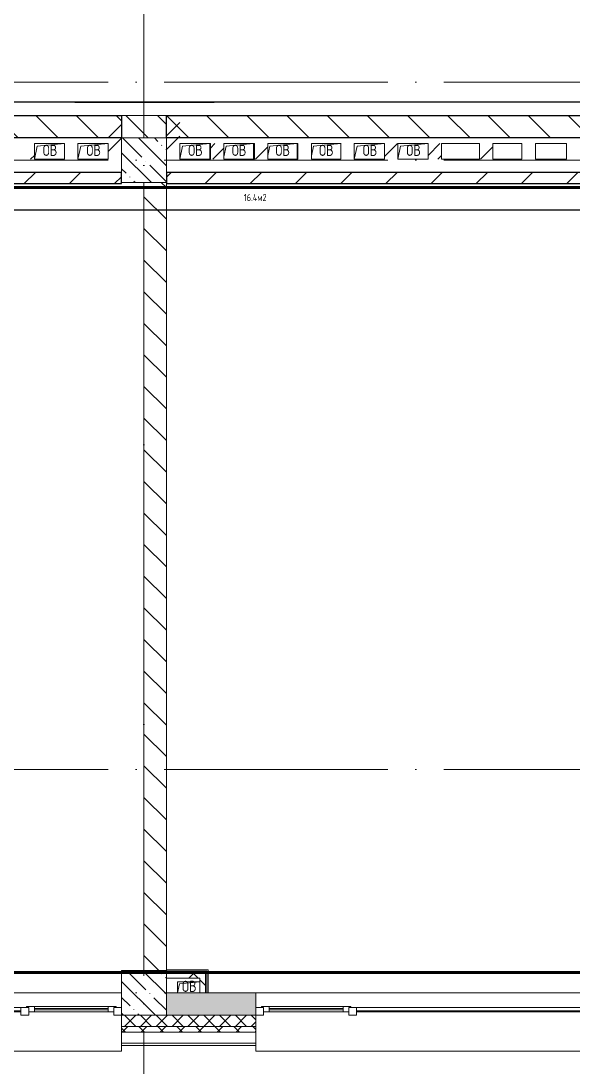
# Model space of a CAD drawing. Header units: millimetres. Extents: x -592259 to 288321, y -552984 to 293768.
# Drawn here: x 4462 to 9398, y -216380 to -207020 of the extents above; entities that cross this region are included whole.
import ezdxf

# ---------------------------------------------------------------- set-up
doc = ezdxf.new("R2010")
doc.units = ezdxf.units.MM
doc.linetypes.add('ADSK_Линия сетки', pattern=[2500, 2000, -250, 0, -250])
for name, color, linetype, lineweight in [('0) блоки', 6, 'Continuous', 30), ('0.3) ПГП 6 вып', 4, 'Continuous', 30), ('2)Фархверки', 40, 'Continuous', 30), ('4) Штукатурка', 6, 'Continuous', 30), ('4.6) Швы', 6, 'Continuous', 30), ('4.7) Штук. 6 вып.', 6, 'Continuous', 30), ('6.1) Шпаклевка 5 вып.', 160, 'Continuous', 60), ('A-DETL-GENF-OTLN', 250, 'Continuous', 5), ('A-FLOR-____-OTLN', 250, 'Continuous', 9), ('A-GLAZ-____-MCUT', 250, 'Continuous', 9), ('A-GLAZ-____-OTLN', 250, 'Continuous', 5), ('A-WALL-____-MCUT', 250, 'Continuous', 13), ('A-WALL-____-PATT', 250, 'Continuous', 13), ('A-WALL-FNSH-MCUT', 250, 'Continuous', 13), ('I-WALL-____-OTLN', 250, 'Continuous', 9), ('S-COLS-____-MCUT', 250, 'Continuous', 25), ('S-COLS-____-OTLN', 250, 'Continuous', 9), ('S-GRID-____-OTLN', 250, 'Continuous', 9)]:
    doc.layers.add(name, color=color, linetype=linetype, lineweight=lineweight)
doc.styles.add('ISOCPEUR', font='isocpeur.ttf', dxfattribs={"width": 0.8, "height": 100})
doc.styles.add('А3', font='ГОСТ тип А.ttf')
pattern_1 = [(135, (-3188.22, -259241.39), (-141.42136, -141.42136), [])]
pattern_2 = [(135, (-3188.22, -259241.39), (-142.5612, -142.5612), []), (135, (-3045.66, -259241.39), (-142.5612, -142.5612), [252.016, -50.403, 3.353, -47.05])]
pattern_3 = [(45, (-3188.22, -259241.4), (-251.4472, 251.4472), []), (45, (-3188.22, -258860.4), (-251.4472, 251.4472), [])]
pattern_4 = [(45, (-3188.22, -259241.39), (-141.4214, 141.4214), []), (135, (-3188.22, -259241.39), (-141.4214, -141.4214), [])]

# ---------------------------------------------------------------- blocks, each defined once
blk = doc.blocks.new('Окно_СКБ_2Ст1 - Окно_СКБ_2Ст_3300_ОК1-V35-АР1_Маркировочный план 3 этажа')
at = {"layer": 'A-GLAZ-____-MCUT'}
for p, q in [((-1650, -195), (-1650, -125)), ((-1650, -125), (-1580, -125)), ((-1580, -125), (-1580, -195)), ((750, -195), (750, -125)), ((750, -125), (820, -125)), ((820, -125), (820, -195)), ((1580, -155), (820, -155)), ((820, -155), (820, -195)), ((870, -205), (870, -155)), ((1530, -205), (1530, -155)), ((1580, -195), (1580, -125)), ((1580, -125), (1650, -125)), ((1580, -195), (1580, -155)), ((1650, -125), (1650, -195)), ((-1580, -195), (-1650, -195)), ((820, -195), (750, -195)), ((820, -195), (800, -195)), ((800, -195), (800, -205)), ((800, -205), (1600, -205)), ((1600, -205), (800, -205)), ((1650, -195), (1580, -195)), ((1600, -195), (1580, -195)), ((1600, -205), (1600, -195))]:
    blk.add_line(p, q, dxfattribs=at)
at = {"layer": 'A-GLAZ-____-MCUT', "lineweight": 5}
for p, q in [((750, -155), (-1580, -155)), ((750, -165), (-1580, -165)), ((870, -175), (1530, -175)), ((1530, -185), (870, -185))]:
    blk.add_line(p, q, dxfattribs=at)
at = {"layer": 'A-GLAZ-____-OTLN'}
for p, q in [((-1650, -195), (800, -195)), ((1600, -195), (1650, -195))]:
    blk.add_line(p, q, dxfattribs=at)
blk = doc.blocks.new('Окно_СКБ_2Ст1 - Окно_СКБ_2Ст 3300_ОК2л-V38-АР1_Маркировочный план 3 этажа')
at = {"layer": 'A-GLAZ-____-MCUT'}
for p, q in [((-1650, -195), (-1650, -125)), ((-1650, -125), (-1580, -125)), ((-1580, -125), (-1580, -195)), ((-820, -155), (-1580, -155)), ((-1580, -155), (-1580, -195)), ((-1530, -205), (-1530, -155)), ((-870, -205), (-870, -155)), ((-820, -195), (-820, -125)), ((-820, -125), (-750, -125)), ((-820, -195), (-820, -155)), ((-750, -125), (-750, -195)), ((1580, -195), (1580, -125)), ((1580, -125), (1650, -125)), ((1650, -125), (1650, -195)), ((-1580, -195), (-1650, -195)), ((-1580, -195), (-1600, -195)), ((-1600, -195), (-1600, -205)), ((-1600, -205), (-800, -205)), ((-800, -205), (-1600, -205)), ((-750, -195), (-820, -195)), ((-800, -195), (-820, -195)), ((-800, -205), (-800, -195)), ((1650, -195), (1580, -195))]:
    blk.add_line(p, q, dxfattribs=at)
at = {"layer": 'A-GLAZ-____-MCUT', "lineweight": 5}
for p, q in [((-1530, -175), (-870, -175)), ((-870, -185), (-1530, -185)), ((1580, -155), (-750, -155)), ((1580, -165), (-750, -165))]:
    blk.add_line(p, q, dxfattribs=at)
at = {"layer": 'A-GLAZ-____-OTLN'}
for p, q in [((-1650, -195), (-1600, -195)), ((-800, -195), (1650, -195))]:
    blk.add_line(p, q, dxfattribs=at)
blk = doc.blocks.new('WNW_Отлив1 - Отлив_металлический 2-28598290-АР1_Маркировочный план 3 этажа')
at = {"layer": 'A-GLAZ-____-OTLN'}
for p, q in [((1650, 320), (-1650, 320)), ((-1650, 320), (-1650, 270)), ((1650, 270), (1650, 320))]:
    blk.add_line(p, q, dxfattribs=at)
blk = doc.blocks.new('_Wn_-As_OpeningMEP_floor__Rectangular - _Wn_-As_OpeningMEP_floor__Rectangular-V46-АР1_Маркировочный план 3 этажа')
at = {"layer": 'A-DETL-GENF-OTLN', "lineweight": 5}
for p, q in [((-135, -20), (-110.5, 95.5)), ((-110.5, 95.5), (134.9, 120))]:
    blk.add_line(p, q, dxfattribs=at)
blk = doc.blocks.new('_Wn_-As_OpeningMEP_floor__Rectangular - _Wn_-As_OpeningMEP_floor__Rectangular-32466859-АР1_Маркировочный план 3 этажа')
at = {"layer": 'A-DETL-GENF-OTLN', "lineweight": 5}
for p, q in [((-135, -20), (-110.5, 95.5)), ((-110.5, 95.5), (135, 120))]:
    blk.add_line(p, q, dxfattribs=at)
blk = doc.blocks.new('_Wn_-As_OpeningMEP_floor__Rectangular - _Wn_-As_OpeningMEP_floor__Rectangular-V47-АР1_Маркировочный план 3 этажа')
at = {"layer": 'A-DETL-GENF-OTLN', "lineweight": 5}
for p, q in [((-135, -20), (-110.5, 95.5)), ((-110.5, 95.5), (135, 120))]:
    blk.add_line(p, q, dxfattribs=at)
blk = doc.blocks.new('_Wn_-As_OpeningMEP_floor__Rectangular - _Wn_-As_OpeningMEP_floor__Rectangular-V48-АР1_Маркировочный план 3 этажа')
at = {"layer": 'A-DETL-GENF-OTLN', "lineweight": 5}
for p, q in [((-128.5, 10.6), (-110.5, 95.5)), ((-110.5, 95.5), (135, 120))]:
    blk.add_line(p, q, dxfattribs=at)
blk = doc.blocks.new('_Wn_-As_OpeningMEP_floor__Rectangular - _Wn_-As_OpeningMEP_floor__Rectangular-V49-АР1_Маркировочный план 3 этажа')
at = {"layer": 'A-DETL-GENF-OTLN', "lineweight": 5}
for p, q in [((-128, 12.9), (-110.5, 95.5)), ((-110.5, 95.5), (135, 120))]:
    blk.add_line(p, q, dxfattribs=at)
blk = doc.blocks.new('_Wn_-As_OpeningMEP_floor__Rectangular - _Wn_-As_OpeningMEP_floor__Rectangular-V50-АР1_Маркировочный план 3 этажа')
at = {"layer": 'A-DETL-GENF-OTLN', "lineweight": 5}
for p, q in [((-130.5, 1.2), (-110.5, 95.5)), ((-110.5, 95.5), (135, 120))]:
    blk.add_line(p, q, dxfattribs=at)
blk = doc.blocks.new('_Wn_-As_OpeningMEP_floor__Rectangular - _Wn_-As_OpeningMEP_floor__Rectangular-V51-АР1_Маркировочный план 3 этажа')
at = {"layer": 'A-DETL-GENF-OTLN', "lineweight": 5}
for p, q in [((-135, -20), (-110.5, 95.5)), ((-110.5, 95.5), (135, 120))]:
    blk.add_line(p, q, dxfattribs=at)
blk = doc.blocks.new('_Wn_-As_OpeningMEP_floor__Rectangular - _Wn_-As_OpeningMEP_floor__Rectangular-35307840-АР1_Маркировочный план 3 этажа')
at = {"layer": 'A-DETL-GENF-OTLN', "lineweight": 5}
for p, q in [((-82.3, 82.3), (100, 100)), ((-100, 0), (-82.3, 82.3))]:
    blk.add_line(p, q, dxfattribs=at)

msp = doc.modelspace()

# ---------------------------------------------------------------- hatches: boundary and pattern name
at = {"layer": '0) блоки'}
h = msp.add_hatch(dxfattribs=at)
h.set_pattern_fill('ANSI31', color=256, scale=80, angle=90)
h.set_pattern_definition([(135, (1721.49, -207866.4), (-179.605, -179.605), [])])
h.paths.add_polyline_path([(5361.7544, -208066.3892), (1721.4854, -208066.3892), (1721.4854, -207866.3892), (5361.7544, -207866.3892)])
h = msp.add_hatch(dxfattribs=at)
h.set_pattern_fill('ANSI31', color=256, scale=80, angle=90)
h.set_pattern_definition([(135, (5761.75, -207866.4), (-179.605, -179.605), [])])
h.paths.add_polyline_path([(9694.881, -208066.3886), (5761.7544, -208066.3886), (5761.7544, -207866.3886), (9694.881, -207866.3886)])
at = {"layer": '0.3) ПГП 6 вып'}
h = msp.add_hatch(dxfattribs=at)
h.set_pattern_fill('ANSI31', color=4, scale=90)
h.paths.add_polyline_path([(1261.7544, -208475.3886), (5361.7544, -208475.3886), (5361.7544, -208375.3886), (1261.7544, -208375.3886)])
h = msp.add_hatch(dxfattribs=at)
h.set_pattern_fill('ANSI31', color=4, scale=90)
h.paths.add_polyline_path([(5761.7544, -208475.3886), (9861.7544, -208475.3886), (9861.7544, -208375.3886), (5761.7544, -208375.3886)])
at = {"layer": 'A-WALL-____-PATT', "lineweight": 15, "true_color": 0x000000}
h = msp.add_hatch(dxfattribs=at)
h.set_pattern_fill('FP_2', color=18, style=0, pattern_type=2)
h.set_pattern_definition(pattern_3)
h.paths.add_polyline_path([(5251.9233, -208376.3886), (5361.7544, -208376.3886), (5361.7544, -207866.3886), (5241.7547, -207866.3891), (5241.7544, -208376.3886)])
h = msp.add_hatch(dxfattribs=at)
h.set_pattern_fill('FP_1', color=18, style=0, pattern_type=2)
h.set_pattern_definition(pattern_1)
h.paths.add_polyline_path([(5761.7544, -208066.3886), (5761.7544, -207866.3892), (5361.7544, -207866.3892), (5361.7544, -208066.3886), (5627.9389, -208066.3886)])
h = msp.add_hatch(dxfattribs=at)
h.set_pattern_fill('FP_2', color=18, style=0, pattern_type=2)
h.set_pattern_definition(pattern_3)
h.paths.add_polyline_path([(5881.7544, -208376.3886), (5881.7544, -207866.3886), (5761.7544, -207866.3892), (5761.7763, -208376.3886), (5881.4718, -208376.3886)])
h = msp.add_hatch(dxfattribs=at)
h.set_pattern_fill('FP_2', color=18, style=0, pattern_type=2)
h.set_pattern_definition(pattern_3)
h.paths.add_polyline_path([(4474.5003, -208256.3886), (4581.8153, -208256.3886), (4581.8153, -208116.3892), (4461.8153, -208116.3892), (4461.8153, -208256.3886)])
h = msp.add_hatch(dxfattribs=at)
h.set_pattern_fill('FP_2', color=18, style=0, pattern_type=2)
h.set_pattern_definition(pattern_3)
h.paths.add_polyline_path([(6276.291, -208256.3886), (6275.7933, -208116.3886), (6156.291, -208116.3886), (6156.291, -208256.3886), (6271.7983, -208256.3886)])
h = msp.add_hatch(dxfattribs=at)
h.set_pattern_fill('FP_2', color=18, style=0, pattern_type=2)
h.set_pattern_definition(pattern_3)
h.paths.add_polyline_path([(6668.7763, -208256.3886), (6668.7763, -208116.3886), (6548.7763, -208116.3886), (6548.7763, -208256.3886), (6661.7983, -208256.3886)])
h = msp.add_hatch(dxfattribs=at)
h.set_pattern_fill('FP_2', color=18, style=0, pattern_type=2)
h.set_pattern_definition(pattern_3)
h.paths.add_polyline_path([(7321.7763, -208256.3886), (7441.7763, -208256.3886), (7441.7763, -208116.3886), (7321.7763, -208116.3886), (7321.7763, -208229.5146)])
h = msp.add_hatch(dxfattribs=at)
h.set_pattern_fill('FP_2', color=18, style=0, pattern_type=2)
h.set_pattern_definition(pattern_3)
h.paths.add_polyline_path([(7711.7763, -208256.3886), (7831.7763, -208256.3886), (7831.7763, -208116.3886), (7711.7763, -208116.4172)])
h = msp.add_hatch(dxfattribs=at)
h.set_pattern_fill('FP_2', color=18, style=0, pattern_type=2)
h.set_pattern_definition(pattern_3)
h.paths.add_polyline_path([(8101.7763, -208256.3886), (8221.7763, -208256.3886), (8221.7763, -208116.3886), (8101.7763, -208116.4216), (8101.7763, -208247.608)])
h = msp.add_hatch(dxfattribs=at)
h.set_pattern_fill('FP_2', color=18, style=0, pattern_type=2)
h.set_pattern_definition(pattern_3)
h.paths.add_polyline_path([(8680.6944, -208256.3886), (8680.6944, -208116.3886), (8560.6944, -208116.3886), (8560.6944, -208256.3886)])
h = msp.add_hatch(dxfattribs=at)
h.set_pattern_fill('FP_1', color=18, style=0, pattern_type=2)
h.set_pattern_definition(pattern_1)
h.paths.add_polyline_path([(5761.7763, -215516.3886), (5761.7763, -208466.3886), (5561.7763, -208466.3886), (5561.7763, -215516.3886), (5627.9389, -215516.3886)])
h = msp.add_hatch(dxfattribs=at)
h.set_pattern_fill('FP_51', color=18, style=0, pattern_type=2)
h.set_pattern_definition(pattern_4)
h.paths.add_polyline_path([(6060.9938, -215584.3886), (6061.7763, -215584.3886), (6061.7763, -215534.3886), (5761.7544, -215534.3886), (5761.7544, -215584.3886), (5881.7983, -215584.3886)])
h = msp.add_hatch(dxfattribs=at)
h.set_pattern_fill('FP_51', color=18, style=0, pattern_type=2)
h.set_pattern_definition(pattern_4)
h.paths.add_polyline_path([(6111.7763, -215716.3886), (6111.7763, -215534.3886), (6061.7763, -215534.3886), (6061.7763, -215716.3886), (6064.2217, -215716.3886)])
h = msp.add_hatch(dxfattribs=at)
h.set_pattern_fill('FP_50', color=18, style=0, pattern_type=2)
h.set_pattern_definition([(50, (-3188.22, -259241.4), (364.3679, -31.8783), [38.1, -419.1]), (355, (-3188.22, -259241.4), (-70.4859, 382.1133), [30.48, -335.28]), (100.451, (-3157.86, -259244.05), (293.885, 350.2334), [32.38, -356.18]), (46.184, (-3188.22, -259139.8), (542.1585, -84.0858), [57.15, -628.65]), (96.636, (-3143.04, -259146.8), (474.805, 494.8554), [48.57, -534.27]), (351.184, (-3188.2, -259139.8), (474.8102, 494.85), [45.72, -502.92]), (21, (-3137.42, -259165.2), (303.2285, -204.5305), [38.1, -419.1]), (326, (-3137.42, -259165.2), (123.6039, 368.376), [30.48, -335.28]), (71.451, (-3112.15, -259182.23), (426.8341, 163.8427), [32.38, -356.18]), (37.5, (-3188.22, -259241.39), (6.17665, 169.11015), [16.764, -314.452, 16.764, -323.596, -336.55]), (37.5, (-3188.22, -259241.39), (6.17665, 169.11015), [-671.576, 16.764, -319.786]), (7.5, (-3188.22, -259241.39), (133.63888, 200.3615), [16.764, -177.292, 16.764, -306.832, -128.27]), (7.5, (-3188.22, -259241.39), (133.63888, 200.3615), [-517.652, 16.764, -111.506]), (327.5, (-3301.51, -259241.39), (271.18182, -11.45836), [16.764, -110.236, 16.764, -379.476, -525.78]), (327.5, (-3301.51, -259241.39), (271.18182, -11.45836), [-523.24, 16.764, -509.016]), (317.5, (-3352.3, -259241.4), (296.2585, 50.85285), [16.764, -148.336, 16.764, -246.38, -373.38]), (317.5, (-3352.3, -259241.4), (296.2585, 50.85285), [-428.244, 16.764, -356.616])])
h.paths.add_polyline_path([(-2838.2456, -215916.3886), (-2438.2237, -215916.3886), (-2438.2237, -215716.3886), (-2988.2456, -215716.3886), (-2988.2456, -215916.3886)])
h.paths.add_polyline_path([(1361.7763, -215916.3886), (2061.7763, -215916.3886), (2061.7763, -215716.3886), (1261.7544, -215716.3886), (1261.7544, -215916.3886), (1346.8153, -215916.3886)])
h.paths.add_polyline_path([(5761.7544, -215916.3886), (6561.7763, -215916.3886), (6561.7763, -215716.3886), (5761.7544, -215716.3886), (5761.7544, -215880.8938)])
h.paths.add_polyline_path([(10361.7763, -215916.3886), (11061.7763, -215916.3886), (11061.7763, -215716.3886), (10261.7544, -215716.3886), (10261.7544, -215916.3886)])
h.paths.add_polyline_path([(11961.7763, -215916.3886), (12661.7763, -215916.3886), (12661.7763, -215716.3886), (11961.7763, -215716.3886), (11961.7763, -215790.0732)])
h.paths.add_polyline_path([(14761.7544, -215916.3886), (15561.7763, -215916.3886), (15561.7763, -215716.3886), (14761.7544, -215716.3886)])
h.paths.add_polyline_path([(19382.1845, -215916.3886), (20061.7763, -215916.3886), (20061.7763, -215716.3886), (19261.7544, -215716.3886), (19261.7544, -215916.3886), (19361.7763, -215916.3886)])
h.paths.add_polyline_path([(23934.7374, -215916.3886), (24561.7763, -215916.3886), (24561.7763, -215716.3886), (23761.7544, -215716.3886), (23761.7544, -215916.3886), (23929.8461, -215916.3886)])
h.paths.add_polyline_path([(32470.3361, -215916.3886), (32761.7544, -215916.3886), (32761.7544, -215716.3886), (32361.7763, -215716.3886), (32361.7763, -215916.3886), (32461.7763, -215916.3886)])
h.paths.add_polyline_path([(28696.7116, -215916.3886), (29061.7763, -215916.3886), (29061.7763, -215716.3886), (28261.7544, -215716.3886), (28261.7544, -215916.3886), (28590.3478, -215916.3886)])
h.paths.add_polyline_path([(30661.7763, -215916.3886), (30661.7763, -215716.3886), (29961.7763, -215716.3886), (29961.7763, -215916.3886)])
h.paths.add_polyline_path([(37349.5314, -215916.3886), (37661.7544, -215916.3886), (37661.7544, -215716.3886), (36861.7763, -215716.3886), (36861.7763, -215916.3886), (37161.7763, -215916.3886)])
h.paths.add_polyline_path([(33310.4662, -215916.3886), (33561.7763, -215916.3886), (33561.7763, -215716.3886), (33161.7544, -215716.3886), (33161.7544, -215916.3886), (33261.7763, -215916.3886)])
h.paths.add_polyline_path([(41697.2383, -215916.3886), (42161.7544, -215916.3886), (42161.7544, -215716.3886), (41361.7763, -215716.3886), (41361.7763, -215916.3886), (41686.2329, -215916.3886)])
h.paths.add_polyline_path([(51161.7544, -215916.3886), (51161.7544, -215716.3886), (50361.7763, -215716.3886), (50361.7763, -215916.3886), (51061.7763, -215916.3886)])
h.paths.add_polyline_path([(45998.2911, -215916.3886), (46661.7544, -215916.3886), (46661.7544, -215716.3886), (45861.7763, -215716.3886), (45861.7763, -215916.3886)])
h.paths.add_polyline_path([(48661.7763, -215916.3886), (48661.7763, -215716.3886), (47961.7763, -215716.3886), (47961.7763, -215916.3886)])
h.paths.add_polyline_path([(55249.3186, -215916.3886), (55661.7544, -215916.3886), (55661.7544, -215716.3886), (54861.7763, -215716.3886), (54861.7763, -215916.3886), (55225.8002, -215916.3886)])
h.paths.add_polyline_path([(59948.3621, -215916.3886), (60161.7544, -215916.3886), (60161.7544, -215716.3886), (59361.7763, -215716.3886), (59361.7763, -215916.3886), (59937.3398, -215916.3886)])
h.paths.add_polyline_path([(61536.8153, -215916.3886), (62161.7763, -215916.3886), (62161.7763, -215716.3886), (61461.7763, -215716.3886), (61461.7763, -215916.3886)])
h.paths.add_polyline_path([(65841.7763, -215916.3886), (65861.7763, -215916.3289), (65861.7763, -215716.3886), (63861.7763, -215716.3886), (63861.7763, -215916.3886), (65606.7479, -215916.3886)])
h = msp.add_hatch(dxfattribs=at)
h.set_pattern_fill('FP_17', color=18, style=0, pattern_type=2)
h.set_pattern_definition([(45, (-3188.22, -259241.39), (-70.71068, 70.71068), []), (135, (-3188.22, -259241.39), (-70.71068, -70.71068), [])])
h.paths.add_polyline_path([(65861.7763, -216016.3886), (65861.7763, -215916.3886), (63861.7763, -215916.3886), (63861.7763, -216016.3886), (65841.7763, -216016.3886)])
h.paths.add_polyline_path([(61736.8153, -216016.3886), (62161.7763, -216016.3886), (62161.7763, -215916.3886), (61461.7763, -215916.3886), (61461.7763, -216016.3886), (61583.34, -216016.3886)])
h.paths.add_polyline_path([(59839.5547, -216016.3886), (60561.7763, -216016.3886), (60561.7544, -215916.3886), (59361.7763, -215916.3886), (59361.7763, -216016.3886)])
h.paths.add_polyline_path([(56061.7544, -216016.3886), (56061.7763, -216016.3886), (56061.7544, -215916.3886), (54861.7763, -215916.3886), (54861.7763, -216016.3886), (55802.5195, -216016.3886)])
h.paths.add_polyline_path([(51561.7544, -216016.3886), (51561.7763, -216016.3886), (51561.7544, -215916.3886), (50361.7763, -215916.3886), (50361.7763, -216016.3886), (51161.7544, -216016.3886)])
h.paths.add_polyline_path([(45861.7763, -216016.3886), (47061.7763, -216016.3886), (47061.7544, -215916.3886), (45861.7763, -215916.3886)])
h.paths.add_polyline_path([(47961.7763, -216016.3886), (48661.7763, -216016.3886), (48661.7763, -215916.3886), (47961.7763, -215916.3886)])
h.paths.add_polyline_path([(41694.385, -216016.3886), (42561.7763, -216016.3886), (42561.7544, -215916.3886), (41361.7763, -215916.3886), (41361.7763, -216016.3886), (41687.8633, -216016.3886)])
h.paths.add_polyline_path([(37361.7763, -216016.3886), (38061.7763, -216016.3886), (38061.7544, -215916.3886), (36861.7763, -215916.3886), (36861.7763, -216016.3886), (37345.4498, -216016.3886)])
h.paths.add_polyline_path([(33310.4662, -216016.3886), (33561.7763, -216016.3886), (33561.7763, -215916.3886), (32361.7763, -215916.3886), (32361.7763, -216016.3886), (33261.7763, -216016.3886)])
h.paths.add_polyline_path([(28561.7763, -216016.3886), (29061.7763, -216016.3886), (29061.7763, -215916.3886), (27861.7763, -215916.3886), (27861.7763, -216016.3886), (28467.2111, -216016.3886)])
h.paths.add_polyline_path([(30661.7763, -216016.3886), (30661.7763, -215916.3886), (29961.7763, -215916.3886), (29961.7763, -216016.3886)])
h.paths.add_polyline_path([(23761.7544, -216016.3886), (24561.7763, -216016.3886), (24561.7763, -215916.3886), (23361.7763, -215916.3886), (23361.7763, -216016.3886), (23506.2378, -216016.3886)])
h.paths.add_polyline_path([(20061.7763, -216016.3886), (20061.7763, -215916.3886), (18861.7763, -215916.3886), (18861.7763, -216016.3886), (19599.8716, -216016.3886)])
h.paths.add_polyline_path([(14861.7763, -216016.3886), (15561.7763, -216016.3886), (15561.7763, -215916.3886), (14361.7763, -215916.3886), (14361.7763, -216016.3886), (14855.448, -216016.3886)])
h.paths.add_polyline_path([(12548.5707, -216016.3886), (12661.7763, -216016.3886), (12661.7763, -215916.3886), (11961.7763, -215916.3886), (11961.7763, -216016.3886)])
h.paths.add_polyline_path([(10261.7544, -216016.3886), (11061.7763, -216016.3886), (11061.7763, -215916.3886), (9861.7763, -215916.3886), (9861.7763, -216016.3886), (10241.6935, -216016.3886)])
h.paths.add_polyline_path([(5627.9389, -216016.3886), (6561.7763, -216016.3886), (6561.7763, -215916.3886), (5361.7763, -215916.3886), (5361.7763, -216016.3886)])
h.paths.add_polyline_path([(1467.7525, -216016.3886), (2061.7763, -216016.3886), (2061.7763, -215916.3886), (861.7763, -215916.3886), (861.7763, -216016.3886), (1416.1993, -216016.3886)])
h.paths.add_polyline_path([(-3388.2456, -216016.3886), (-2438.2237, -216016.3886), (-2438.2237, -215916.3886), (-3488.2456, -215916.3886), (-3488.2456, -216016.3886), (-3438.2511, -216016.3886)])
h = msp.add_hatch(dxfattribs=at)
h.set_pattern_fill('FP_16', color=18, style=0, pattern_type=2)
h.set_pattern_definition([(135, (-3188.22, -259241.39), (-84.85281, -84.85281), []), (225, (-3188.22, -259241.39), (84.85281, -84.85281), [])])
h.paths.add_polyline_path([(65861.7763, -216066.3886), (65861.7763, -216016.3886), (63861.7763, -216016.3886), (63861.7763, -216066.3886), (65841.7763, -216066.3886)])
h.paths.add_polyline_path([(61536.8153, -216066.3886), (62161.7763, -216066.3886), (62161.7763, -216016.3886), (61461.7763, -216016.3886), (61461.7763, -216066.3886)])
h.paths.add_polyline_path([(60561.7763, -216066.3886), (60561.7544, -216016.3895), (59361.7763, -216016.3886), (59361.7763, -216066.3886), (60561.7544, -216066.3886)])
h.paths.add_polyline_path([(56061.7544, -216066.3886), (56061.7763, -216066.3886), (56061.7544, -216016.3895), (54861.7763, -216016.3886), (54861.7763, -216066.3886), (55802.5195, -216066.3886)])
h.paths.add_polyline_path([(51561.7544, -216066.3886), (51561.7763, -216066.3886), (51561.7544, -216016.3895), (50361.7763, -216016.3886), (50361.7763, -216066.3886), (51161.7544, -216066.3886)])
h.paths.add_polyline_path([(47961.7763, -216066.3886), (48661.7763, -216066.3886), (48661.7763, -216016.3886), (47961.7763, -216016.3886)])
h.paths.add_polyline_path([(47061.7544, -216066.3886), (47061.7763, -216066.3886), (47061.7544, -216016.3895), (45861.7763, -216016.3886), (45861.7763, -216066.3886), (46661.7544, -216066.3886)])
h.paths.add_polyline_path([(41361.7763, -216066.3886), (42561.7763, -216066.3886), (42561.7544, -216016.3895), (41361.7763, -216016.3886)])
h.paths.add_polyline_path([(36861.7763, -216066.3886), (38061.7763, -216066.3886), (38061.7544, -216016.3895), (36861.7763, -216016.3886)])
h.paths.add_polyline_path([(32522.3062, -216066.3886), (33561.7763, -216066.3886), (33561.7763, -216016.3886), (32361.7763, -216016.3886), (32361.7763, -216066.3886), (32514.9693, -216066.3886)])
h.paths.add_polyline_path([(29961.7763, -216066.3886), (30661.7763, -216066.3886), (30661.7763, -216016.3886), (29961.7763, -216016.3886)])
h.paths.add_polyline_path([(28392.3886, -216066.3886), (29061.7763, -216066.3886), (29061.7763, -216016.3886), (27861.7763, -216016.3886), (27861.7763, -216066.3886), (28361.7763, -216066.3886)])
h.paths.add_polyline_path([(23899.6826, -216066.3886), (24561.7763, -216066.3886), (24561.7763, -216016.3886), (23361.7763, -216016.3886), (23361.7763, -216066.3886), (23861.7763, -216066.3886)])
h.paths.add_polyline_path([(19361.7763, -216066.3886), (20061.7763, -216066.3886), (20061.7763, -216016.3886), (18861.7763, -216016.3886), (18861.7763, -216066.3886), (19261.7544, -216066.3886)])
h.paths.add_polyline_path([(14861.7763, -216066.3886), (15561.7763, -216066.3886), (15561.7763, -216016.3886), (14361.7763, -216016.3886), (14361.7763, -216066.3886), (14859.7355, -216066.3886)])
h.paths.add_polyline_path([(12548.5707, -216066.3886), (12661.7763, -216066.3886), (12661.7763, -216016.3886), (11961.7763, -216016.3886), (11961.7763, -216066.3886)])
h.paths.add_polyline_path([(9861.7763, -216066.3886), (11061.7763, -216066.3886), (11061.7763, -216016.3886), (9861.7763, -216016.3886)])
h.paths.add_polyline_path([(5627.9389, -216066.3886), (6561.7763, -216066.3886), (6561.7763, -216016.3886), (5361.7763, -216016.3886), (5361.7763, -216066.3886)])
h.paths.add_polyline_path([(1346.8153, -216066.3886), (2061.7763, -216066.3886), (2061.7763, -216016.3886), (861.7763, -216016.3886), (861.7763, -216066.3886), (1261.7544, -216066.3886)])
h.paths.add_polyline_path([(-3088.2237, -216066.3886), (-2438.2237, -216066.3886), (-2438.2237, -216016.3886), (-3538.2456, -216016.3886), (-3538.2456, -216066.3886), (-3388.1847, -216066.3886)])
at = {"layer": 'S-COLS-____-OTLN', "lineweight": 5, "true_color": 0x000000}
h = msp.add_hatch(dxfattribs=at)
h.set_pattern_fill('FP_24', color=18, style=0, pattern_type=2)
h.set_pattern_definition(pattern_2)
h.paths.add_polyline_path([(5627.9389, -208466.3886), (5761.7544, -208466.3886), (5761.7544, -208066.3886), (5361.7544, -208066.3886), (5361.7763, -208466.3886), (5561.7763, -208466.3886)])
h = msp.add_hatch(dxfattribs=at)
h.set_pattern_fill('FP_24', color=18, style=0, pattern_type=2)
h.set_pattern_definition(pattern_2)
h.paths.add_polyline_path([(5561.7763, -215916.3886), (5761.7544, -215916.3886), (5761.7544, -215516.3886), (5361.7544, -215516.3886), (5361.7763, -215916.3886)])

# ---------------------------------------------------------------- linework, layer by layer
at = {"layer": '0) блоки'}
for points in [[(5361.7544, -208066.3892), (1721.4854, -208066.3892), (1721.4854, -207866.3892), (5361.7544, -207866.3892)], [(9694.881, -208066.3886), (5761.7544, -208066.3886), (5761.7544, -207866.3886), (9694.881, -207866.3886)]]:
    msp.add_lwpolyline(points, close=True, dxfattribs=at)
at = {"layer": '0.3) ПГП 6 вып'}
for points in [[(1261.7544, -208475.3886), (5361.7544, -208475.3886), (5361.7544, -208375.3886), (1261.7544, -208375.3886)], [(5761.7544, -208475.3886), (9861.7544, -208475.3886), (9861.7544, -208375.3886), (5761.7544, -208375.3886)]]:
    msp.add_lwpolyline(points, close=True, dxfattribs=at)
at = {"layer": '4) Штукатурка'}
msp.add_line((29058.6779, -207745.3052), (-2915.9711, -207745.3052), dxfattribs=at)
at = {"layer": '4.6) Швы'}
msp.add_lwpolyline([(4944.6935, -207745.3052), (6188.498, -207745.3052)], dxfattribs=at)
at = {"layer": '4.7) Штук. 6 вып.'}
msp.add_lwpolyline([(298.6548, -208708.3572), (10845.7695, -208708.3572)], dxfattribs=at)
at = {"layer": '6.1) Шпаклевка 5 вып.'}
msp.add_lwpolyline([(-2988.2237, -215534.3886), (14117.4721, -215534.3886), (14117.4721, -208511.0427), (-2988.2237, -208511.0427)], close=True, dxfattribs=at)
at = {"layer": 'A-FLOR-____-OTLN', "color": 18, "lineweight": 5, "true_color": 0x000000}
for p, q in [((6151.7983, -208116.3886), (6151.7983, -208256.3886)), ((6541.7983, -208116.3886), (6541.7983, -208256.3886)), ((6931.7983, -208116.3886), (6931.7983, -208256.3886)), ((5861.7763, -215716.3886), (5861.7763, -215616.3886)), ((5861.7763, -215616.3886), (6061.7763, -215616.3886))]:
    msp.add_line(p, q, dxfattribs=at)
at = {"layer": 'A-WALL-____-MCUT', "color": 18, "lineweight": 15, "true_color": 0x000000}
for p, q in [((5241.7544, -207866.3892), (-458.2456, -207866.3892)), ((9861.7544, -207866.3886), (5241.7544, -207866.3886)), ((5361.7544, -207866.3886), (5361.7544, -208066.3886)), ((5761.7544, -208066.3886), (5761.7544, -207866.3886)), ((5361.7544, -208066.3886), (5761.7544, -208066.3886)), ((5361.7544, -208376.3886), (5361.7544, -208066.3886)), ((5761.7544, -208066.3886), (5761.7544, -208376.3886)), ((4581.8153, -208256.3886), (4581.8153, -208116.3892)), ((4581.8153, -208116.3892), (4851.8153, -208116.3892)), ((4851.8153, -208116.3892), (4851.8153, -208256.3886)), ((4971.8153, -208256.3886), (4971.8153, -208116.3892)), ((4971.8153, -208116.3892), (5241.7544, -208116.3892)), ((5241.7544, -208116.3892), (5241.7544, -208256.3886)), ((5881.7544, -208256.3886), (5881.7544, -208116.3886)), ((5881.7544, -208116.3886), (6156.291, -208116.3886)), ((6156.291, -208116.3886), (6156.291, -208256.3886)), ((6276.291, -208256.3886), (6276.291, -208116.3886)), ((6276.291, -208116.3886), (6548.7763, -208116.3886)), ((6548.7763, -208116.3886), (6548.7763, -208256.3886)), ((6668.7763, -208256.3886), (6668.7763, -208116.3886)), ((6668.7763, -208116.3886), (6938.291, -208116.3886)), ((6938.291, -208116.3886), (6938.291, -208256.3886)), ((7058.291, -208256.3886), (7058.291, -208116.3886)), ((7058.291, -208116.3886), (7321.7763, -208116.3886)), ((7321.7763, -208116.3886), (7321.7763, -208256.3886)), ((7441.7763, -208256.3886), (7441.7763, -208116.3886)), ((7441.7763, -208116.3886), (7711.7763, -208116.3886)), ((7711.7763, -208116.3886), (7711.7763, -208256.3886)), ((7831.7763, -208256.3886), (7831.7763, -208116.3886)), ((7831.7763, -208116.3886), (8101.7763, -208116.3886)), ((8101.7763, -208116.3886), (8101.7763, -208256.3886)), ((8221.7763, -208256.3886), (8221.7763, -208116.3886)), ((8221.7763, -208116.3886), (8560.6944, -208116.3886)), ((8560.6944, -208116.3886), (8560.6944, -208256.3886)), ((8680.6944, -208116.3886), (8940.6944, -208116.3886)), ((8680.6944, -208256.3886), (8680.6944, -208116.3886)), ((8940.6944, -208116.3886), (8940.6944, -208256.3886)), ((9060.6944, -208116.3886), (9337.7453, -208116.3886)), ((9060.6944, -208256.3886), (9060.6944, -208116.3886)), ((9337.7453, -208116.3886), (9337.7453, -208256.3886)), ((4851.8153, -208256.3886), (4581.8153, -208256.3886)), ((5241.7544, -208256.3886), (4971.8153, -208256.3886)), ((6156.291, -208256.3886), (5881.7544, -208256.3886)), ((6548.7763, -208256.3886), (6276.291, -208256.3886)), ((6938.291, -208256.3886), (6668.7763, -208256.3886)), ((7321.7763, -208256.3886), (7058.291, -208256.3886)), ((7711.7763, -208256.3886), (7441.7763, -208256.3886)), ((8101.7763, -208256.3886), (7831.7763, -208256.3886)), ((8560.6944, -208256.3886), (8221.7763, -208256.3886)), ((8940.6944, -208256.3886), (8680.6944, -208256.3886)), ((9337.7453, -208256.3886), (9060.6944, -208256.3886)), ((1721.4854, -208376.3886), (5361.7544, -208376.3886)), ((5761.7544, -208376.3886), (9861.7544, -208376.3886)), ((5561.7763, -208466.3886), (5561.7763, -215516.3886)), ((5761.7763, -208466.3886), (5561.7763, -208466.3886)), ((5761.7763, -215516.3886), (5761.7763, -208466.3886)), ((5561.7763, -215516.3886), (5761.7763, -215516.3886)), ((6124.2763, -215521.8886), (5761.7544, -215521.8886)), ((5761.7544, -215534.3886), (5761.7544, -215584.3886)), ((6111.7763, -215534.3886), (5761.7544, -215534.3886)), ((6111.7763, -215716.3886), (6111.7763, -215534.3886)), ((6124.2763, -215716.3886), (6124.2763, -215521.8886)), ((5761.7544, -215584.3886), (6061.7763, -215584.3886)), ((6061.7763, -215584.3886), (6061.7763, -215716.3886)), ((6561.7763, -215716.3886), (5761.7544, -215716.3886)), ((5761.7544, -215716.3886), (5761.7544, -215916.3886)), ((6561.7763, -215916.3886), (6561.7763, -215716.3886)), ((5761.7544, -215916.3886), (5361.7763, -215916.3886)), ((5361.7763, -215916.3886), (5361.7763, -216066.3886)), ((6561.7763, -215916.3886), (5761.7544, -215916.3886)), ((6561.7763, -216066.3886), (6561.7763, -215916.3886)), ((5361.7763, -216016.3886), (6561.7763, -216016.3886)), ((5361.7763, -216066.3886), (6561.7763, -216066.3886)), ((5361.7763, -216166.3886), (6561.7763, -216166.3886))]:
    msp.add_line(p, q, dxfattribs=at)
at = {"layer": 'A-WALL-FNSH-MCUT', "lineweight": 15}
for p, q in [((6136.7763, -215509.3886), (5761.7544, -215509.3886)), ((5761.7544, -215509.3886), (5761.7544, -215534.3886)), ((6136.7763, -215716.3886), (6136.7763, -215509.3886)), ((5361.7763, -216066.3886), (5361.7763, -216186.3886)), ((6561.7763, -216186.3886), (6561.7763, -216066.3886)), ((5361.7763, -216186.3886), (6561.7763, -216186.3886))]:
    msp.add_line(p, q, dxfattribs=at)
at = {"layer": 'I-WALL-____-OTLN', "color": 18, "lineweight": 15, "true_color": 0x000000}
for p, q in [((2061.7763, -215716.3886), (5361.7544, -215716.3886)), ((6561.7763, -215716.3886), (9861.7544, -215716.3886))]:
    msp.add_line(p, q, dxfattribs=at)
at = {"layer": 'S-COLS-____-MCUT', "color": 18, "lineweight": 5, "true_color": 0x000000}
for p, q in [((5761.7544, -208066.3886), (5361.7544, -208066.3886)), ((5361.7544, -208066.3886), (5361.7544, -208466.3886)), ((5761.7544, -208466.3886), (5761.7544, -208066.3886)), ((5361.7544, -208466.3886), (5561.7763, -208466.3886)), ((5561.7763, -215516.3886), (5361.7544, -215516.3886)), ((5361.7544, -215516.3886), (5361.7544, -215916.3886)), ((5761.7544, -215716.3886), (5761.7544, -215516.3886)), ((5361.7544, -215916.3886), (5761.7544, -215916.3886))]:
    msp.add_line(p, q, dxfattribs=at)
at = {"layer": 'S-COLS-____-OTLN', "color": 18, "lineweight": 5, "true_color": 0x000000}
for p, q in [((5561.7763, -208466.3886), (5761.7544, -208466.3886)), ((5761.7544, -215516.3886), (5561.7763, -215516.3886)), ((5761.7544, -215916.3886), (5761.7544, -215716.3886))]:
    msp.add_line(p, q, dxfattribs=at)
at = {"layer": 'S-GRID-____-OTLN', "color": 18, "linetype": 'ADSK_Линия сетки', "true_color": 0x000000}
for p, q in [((5561.7763, -220563.733), (5561.7763, -199653.1503)), ((-6757.7749, -207566.3886), (70471.963, -207566.3886)), ((-6757.7749, -208266.3886), (70471.963, -208266.3886)), ((-6757.7749, -213716.3886), (70471.963, -213716.3886)), ((-6757.7749, -215716.3886), (70471.963, -215716.3886))]:
    msp.add_line(p, q, dxfattribs=at)

# ---------------------------------------------------------------- block references
at = {"layer": 'A-GLAZ-____-OTLN', "color": 18, "true_color": 0x000000}
for name, p in [('_Wn_-As_OpeningMEP_floor__Rectangular - _Wn_-As_OpeningMEP_floor__Rectangular-32466859-АР1_Маркировочный план 3 этажа', (4716.8153, -208236.3889)), ('_Wn_-As_OpeningMEP_floor__Rectangular - _Wn_-As_OpeningMEP_floor__Rectangular-V46-АР1_Маркировочный план 3 этажа', (5106.8153, -208236.3889)), ('_Wn_-As_OpeningMEP_floor__Rectangular - _Wn_-As_OpeningMEP_floor__Rectangular-V51-АР1_Маркировочный план 3 этажа', (6016.7983, -208236.3889)), ('_Wn_-As_OpeningMEP_floor__Rectangular - _Wn_-As_OpeningMEP_floor__Rectangular-V50-АР1_Маркировочный план 3 этажа', (6406.7983, -208236.3889)), ('_Wn_-As_OpeningMEP_floor__Rectangular - _Wn_-As_OpeningMEP_floor__Rectangular-V49-АР1_Маркировочный план 3 этажа', (6796.7983, -208236.3889)), ('_Wn_-As_OpeningMEP_floor__Rectangular - _Wn_-As_OpeningMEP_floor__Rectangular-V48-АР1_Маркировочный план 3 этажа', (7186.7983, -208236.3889)), ('_Wn_-As_OpeningMEP_floor__Rectangular - _Wn_-As_OpeningMEP_floor__Rectangular-V47-АР1_Маркировочный план 3 этажа', (7576.7983, -208236.3889)), ('_Wn_-As_OpeningMEP_floor__Rectangular - _Wn_-As_OpeningMEP_floor__Rectangular-V47-АР1_Маркировочный план 3 этажа', (7966.7983, -208236.3889)), ('_Wn_-As_OpeningMEP_floor__Rectangular - _Wn_-As_OpeningMEP_floor__Rectangular-35307840-АР1_Маркировочный план 3 этажа', (5961.7763, -215716.3886))]:
    msp.add_blockref(name, p, dxfattribs=at)
at = {"layer": 'A-GLAZ-____-OTLN', "color": 18, "true_color": 0x000000, "rotation": 180}
for name, p in [('Окно_СКБ_2Ст1 - Окно_СКБ_2Ст 3300_ОК2л-V38-АР1_Маркировочный план 3 этажа', (3711.7763, -216041.3886)), ('Окно_СКБ_2Ст1 - Окно_СКБ_2Ст_3300_ОК1-V35-АР1_Маркировочный план 3 этажа', (8211.7763, -216041.3886)), ('WNW_Отлив1 - Отлив_металлический 2-28598290-АР1_Маркировочный план 3 этажа', (3711.7763, -215916.3886)), ('WNW_Отлив1 - Отлив_металлический 2-28598290-АР1_Маркировочный план 3 этажа', (8211.7763, -215916.3886))]:
    msp.add_blockref(name, p, dxfattribs=at)

# ---------------------------------------------------------------- texts
at = {"layer": '0.3) ПГП 6 вып', "insert": (6453.908, -208568.0933), "char_height": 63.81659, "attachment_point": 1, "style": 'А3'}
msp.add_mtext_dynamic_manual_height_columns('16.4м2', width=1367.025343, gutter_width=319.083, heights=[0], dxfattribs=at)
at = {"layer": '2)Фархверки', "char_height": 100, "width": 160.3375, "attachment_point": 1, "style": 'ISOCPEUR'}
for insert in [(4656.8363, -208127.4334), (5046.8363, -208127.4334), (5956.8193, -208127.4334), (6346.8193, -208127.4334), (6736.8193, -208127.4334), (7126.8193, -208127.4334), (7516.8193, -208127.4334), (7906.8193, -208127.4334), (5901.7974, -215607.4331)]:
    msp.add_mtext('ОВ', dxfattribs=dict(at, insert=insert))

doc.saveas('drawing.dxf')
